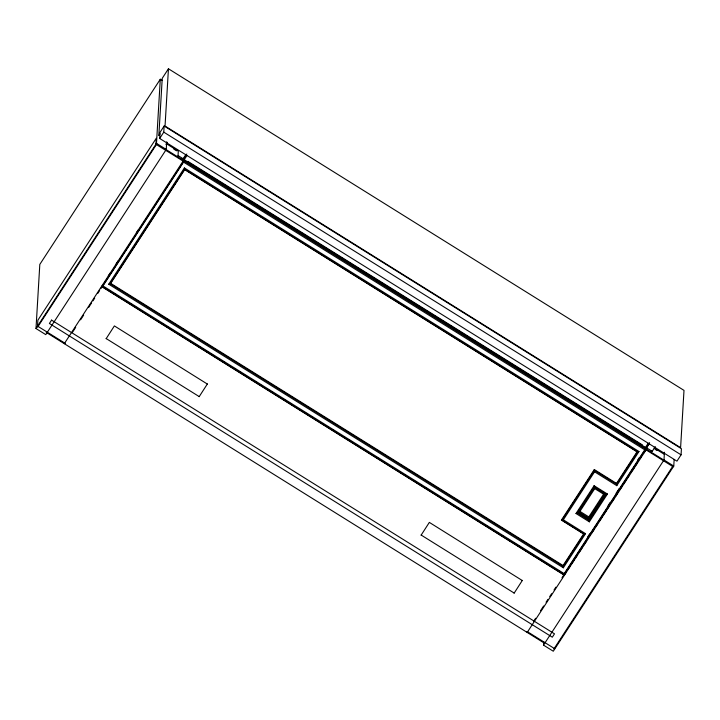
<?xml version="1.0" encoding="UTF-8"?>
<svg xmlns="http://www.w3.org/2000/svg" width="720" height="720" viewBox="0 0 720 720"><rect width="100%" height="100%" fill="white"/><g stroke="black" fill="none" stroke-linecap="round" stroke-linejoin="round"><path stroke-width="1.08" d="M166.716 141.723L166.257 149.463L45.774 334.638L36 328.536L39.807 264.42L160.29 79.245L162.072 80.352M106.146 338.697L114.381 325.917L207.378 384.075M100.836 288.711L183.654 161.433L156.456 144.612L155.907 144.126L156.258 138.285L37.863 320.238L37.512 326.079L65.259 343.386L64.296 343.674L183.51 160.452L183.591 159.03L178.047 155.565L178.308 151.146L166.392 143.712M36 328.536L156.483 143.37L160.29 79.245M159.678 138.465L160.038 132.336L164.151 126.018L681.426 448.704L681.066 454.833L676.953 461.151L159.678 138.465L163.782 132.147L164.151 126.018M168.444 68.778L165.042 126.054L680.598 447.669L684 390.384L168.444 68.778L162.234 78.318L158.832 135.594L159.966 133.866M183.258 159.849L183.303 159.138L646.758 448.245L646.713 448.956L644.76 449.82L564.192 573.651L564.399 574.947L101.592 286.245L102.951 285.93L183.528 162.09L183.258 159.849L646.713 448.956M199.152 396.711L207.387 383.931M421.11 535.176L429.345 522.396L522.333 580.554M514.116 593.19L522.342 580.41M674.154 459.423L673.767 466.056L553.284 651.222L543.51 645.129L543.708 641.808M543.51 645.129L663.993 459.954L664.452 452.223M165.906 144.414L167.121 142.551M182.439 159.813L185.49 155.133M183.114 159.66L186.777 154.035M108.306 275.931L110.133 273.123M116.235 263.745L118.062 260.937M136.359 232.812L138.195 229.995M183.924 160.191L186.975 155.502M72.621 332.073L75.69 327.366M80.595 319.824L83.664 315.108M88.569 307.566L91.638 302.85M92.862 300.96L94.707 298.134M97.767 293.418L99.612 290.592M594.306 469.557L561.42 520.101L563.328 519.822L585.531 533.664L563.328 567.783L108.747 284.211L184.392 167.958L638.964 451.53L616.77 485.649L594.576 471.798L594.306 469.557L616.5 483.408L616.77 485.649M108.747 284.211L110.7 283.356L184.698 169.632L184.392 167.958M563.328 519.822L594.576 471.798M576.009 513.513L594.099 485.721L607.419 494.028L589.329 521.82L576.009 513.513L577.962 512.658L594.432 486.963L600.903 490.995M594.099 485.721L594.306 487.017L577.386 513.027L589.131 520.362L589.329 521.82M604.026 493.254L594.522 487.332L577.962 512.658L589.059 519.579L589.131 520.362L606.06 494.343L607.419 494.028M602.757 492.156L605.502 494.307L589.059 519.579L589.014 518.382L578.565 511.866L579.933 511.38L594.738 488.628L594.522 487.332M604.971 493.848L589.014 518.382L588.816 516.915L603.612 494.172L605.529 493.884L589.086 519.156L577.989 512.235L594.432 486.963L606.06 494.343L594.306 487.017M589.104 518.868L604.935 494.532M563.328 567.783L563.058 565.542L583.614 533.952L585.531 533.664M616.5 483.408L637.056 451.818L638.964 451.53M645.156 447.912L648.216 443.223M587.862 536.697L589.707 533.871M608.112 505.584L609.948 502.758M616.086 493.326L619.155 488.619M637.551 460.332L639.396 457.506M645.921 448.362L649.584 442.737M533.799 621.09L535.635 618.255M540.549 610.713L543.618 606.006M546.066 602.235L547.911 599.4M549.747 596.574L551.592 593.748M554.04 589.977L555.885 587.151M562.014 577.719L645.444 449.496L646.407 449.217L664.479 460.485M646.506 447.984L649.548 443.304M564.399 574.947L566.226 572.139M568.062 569.322L569.889 566.514M571.716 563.697L574.155 559.953M575.991 557.136L577.206 555.264M579.645 551.511L582.084 547.758M583.92 544.95L586.359 541.197M591.849 532.764L594.288 529.011M596.115 526.203L597.339 524.322M599.778 520.578L602.217 516.825M604.044 514.017L606.483 510.264M607.707 508.392L608.931 506.511M611.973 501.822L614.412 498.078M615.636 496.197L616.86 494.325M619.902 489.636L622.35 485.892M623.565 484.011L626.616 479.331M627.84 477.45L629.055 475.578M632.106 470.889L634.545 467.136M635.769 465.264L636.984 463.392M640.035 458.703L641.259 456.831M643.698 453.078L645.525 450.27M652.221 451.314L655.29 446.598M37.656 327.06L156.87 143.838L155.907 144.126M183.186 159.516L183.591 159.03L183.735 160.002L181.413 158.409M651.096 451.251L652.041 451.251L646.497 447.786L645.525 448.074L646.497 447.786L645.993 449.991L527.193 632.439L527.049 631.458L554.796 648.765L553.833 649.053L673.047 465.831L673.191 466.803L645.444 449.496M163.782 132.147L681.066 454.833M654.138 447.975L664.227 454.266M173.754 149.049L176.58 150.813M655.11 449.325L656.991 450.495M189.954 163.854L188.046 162.666L187.839 161.37L642.42 444.933L641.052 445.257L638.19 443.475M192.816 165.636L195.678 167.427M198.54 169.209L201.402 170.991M204.255 172.782L207.117 174.564M209.979 176.346L212.841 178.137M214.749 179.325L218.565 181.701M220.473 182.889L224.289 185.274M226.197 186.462L230.013 188.838M231.921 190.035L245.268 198.36M248.13 200.142L250.992 201.933M253.854 203.715L256.716 205.497M258.624 206.694L262.431 209.07M264.339 210.258L268.155 212.643M270.063 213.831L273.879 216.207M275.787 217.395L300.582 232.866M302.49 234.054L306.306 236.439M308.214 237.627L312.03 240.003M313.938 241.2L317.754 243.576M319.653 244.764L333.009 253.098M335.871 254.88L338.733 256.662M341.595 258.453L344.457 260.235M347.319 262.017L350.172 263.799M352.08 264.996L355.896 267.372M357.804 268.56L361.62 270.945M363.528 272.133L367.344 274.509M369.252 275.706L371.16 276.894M374.022 278.676L376.875 280.458M379.737 282.249L382.599 284.031M385.461 285.813L388.323 287.604M391.185 289.386L394.047 291.168M395.955 292.356L399.771 294.741M401.679 295.929L405.486 298.305M407.394 299.502L409.302 300.69M413.118 303.066L415.026 304.254M417.888 306.045L420.75 307.827M423.612 309.609L426.474 311.4M429.336 313.182L432.198 314.964M435.051 316.755L437.913 318.537M439.821 319.725L443.637 322.11M445.545 323.298L448.407 325.08M451.269 326.862L454.131 328.653M456.993 330.435L459.855 332.217M461.763 333.414L465.57 335.79M467.478 336.978L470.34 338.76M473.202 340.551L476.064 342.333M478.926 344.115L480.834 345.312M483.696 347.094L486.558 348.876M489.42 350.658L492.273 352.449M495.135 354.231L497.997 356.013M500.859 357.804L503.721 359.586M505.629 360.774L509.445 363.159M511.353 364.347L515.169 366.723M517.077 367.911L520.884 370.296M522.792 371.484L547.596 386.955M550.449 388.737L553.311 390.519M555.219 391.716L559.035 394.092M560.943 395.28L564.759 397.665M566.667 398.853L570.483 401.229M572.391 402.417L591.462 414.324M594.324 416.106L597.186 417.888M599.094 419.076L602.91 421.461M604.818 422.649L608.625 425.025M610.533 426.222L614.349 428.598M616.257 429.786L623.889 434.547M626.751 436.329L629.613 438.12M632.475 439.902L635.337 441.684M156.483 143.37L166.257 149.463M663.993 459.954L673.767 466.056M165.438 149.175L183.51 160.452L183.654 161.433M183.33 160.623L646.137 449.325M183.528 162.09L644.76 449.82M184.698 169.632L637.056 451.818M594.738 488.628L603.612 494.172M579.933 511.38L588.816 516.915M579.852 513.099L584.478 515.988M561.42 520.101L583.614 533.952M110.7 283.356L563.058 565.542M102.951 285.93L564.192 573.651M107.757 289.665L109.665 290.853M113.481 293.229L115.389 294.426M128.736 302.751L131.598 304.533M134.46 306.324L137.322 308.106M161.163 322.974L164.016 324.765M166.878 326.547L169.74 328.329M172.602 330.111L175.464 331.902M178.326 333.684L181.188 335.466M195.489 344.394L197.397 345.582M199.305 346.77L203.121 349.155M205.029 350.343L207.882 352.125M210.744 353.907L213.606 355.698M216.468 357.48L219.33 359.262M222.192 361.044L225.054 362.835M233.631 368.19L235.539 369.378M239.355 371.754L241.263 372.942M245.079 375.327L246.987 376.515M254.61 381.276L257.472 383.058M260.334 384.84L263.196 386.631M266.058 388.413L268.92 390.195M271.782 391.986L273.69 393.174M277.497 395.55L279.405 396.738M283.221 399.123L285.129 400.311M288.945 402.687L290.853 403.875M305.154 412.803L307.062 413.991M310.878 416.376L312.786 417.564M327.087 426.483L328.995 427.671M332.811 430.056L334.719 431.244M343.296 436.599L345.204 437.787M349.02 440.163L350.928 441.36M354.744 443.736L356.652 444.924M375.723 456.822L378.585 458.604M404.334 474.669L406.242 475.857M413.865 480.618L416.727 482.4M419.589 484.191L422.451 485.973M425.313 487.755L428.175 489.537M448.2 502.029L450.108 503.226M452.007 504.414L454.869 506.196M457.731 507.978L460.593 509.769M463.455 511.551L466.317 513.333M469.179 515.124L472.041 516.906M484.434 524.637L488.25 527.022M490.158 528.21L493.974 530.586M495.882 531.774L498.735 533.565M501.597 535.347L504.459 537.129M507.321 538.911L510.183 540.702M513.045 542.484L515.907 544.266M518.76 546.057L520.668 547.245M524.484 549.621L526.392 550.809M530.208 553.194L532.116 554.382M535.932 556.758L537.84 557.955M556.911 569.844L559.773 571.635M562.635 573.417L564.534 574.605M101.997 286.803L564.498 575.316M106.155 338.553L199.161 396.567M421.119 535.032L514.125 593.046M46.224 332.397L544.32 643.122M178.209 156.258L178.749 156.744L178.047 155.565M51.579 320.112L49.392 323.478L552.303 637.2L554.49 633.834L51.579 320.112M184.599 169.263L110.124 283.725L563.13 566.316L584.163 533.988L561.969 520.137L594.378 470.331L616.572 484.182L637.605 451.854L184.599 169.263"/></g></svg>
